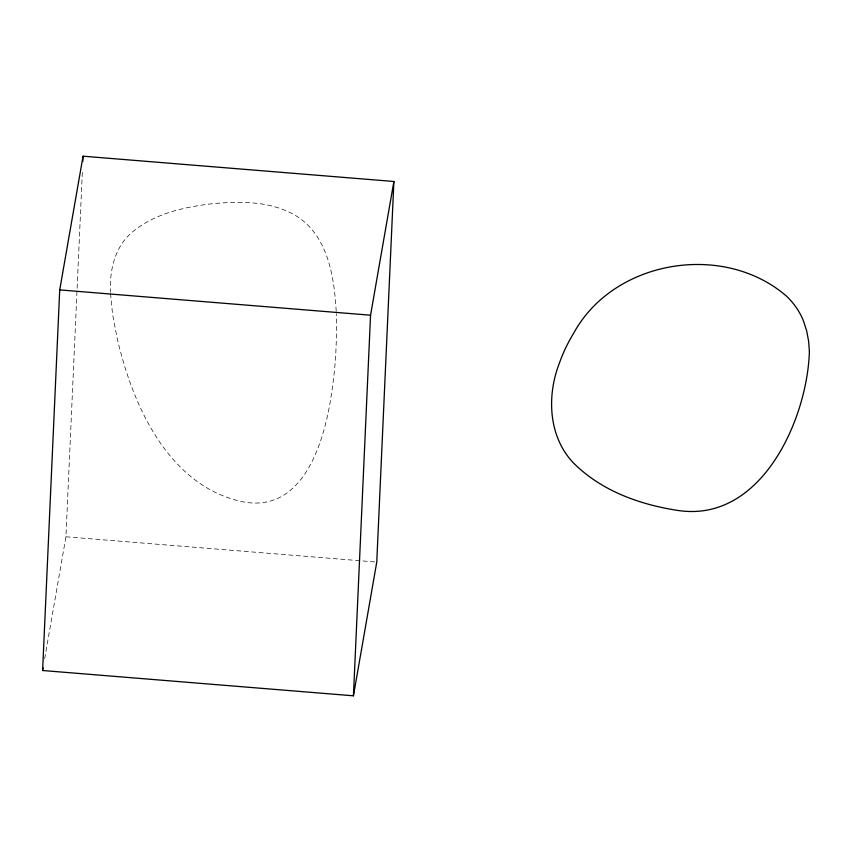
<?xml version="1.0" encoding="UTF-8"?>
<svg xmlns="http://www.w3.org/2000/svg" width="852" height="852" viewBox="0 0 852 852"><rect width="100%" height="100%" fill="white"/><g stroke="black" fill="none" stroke-linecap="round" stroke-linejoin="round"><path stroke-width="0.64" stroke-dasharray="4.26 3.19" d="M44.655 658.713L65.934 536.792L82.463 169.452M65.934 536.792L375.444 561.99M336.199 311.236C334.229 275.92 327.53 233.331 293.599 214.385C268.305 200.561 238.283 201.189 210.423 203.937C182.743 207.355 153.775 213.99 131.953 232.383C114.775 246.952 109.354 270.616 110.483 292.268M110.515 293.557L112.581 314.324L116.958 337.296A495.502 418.833 9.9 0 0 123.433 362.068C140.612 420.984 175.597 486.194 240.221 501.242C305.367 516.174 326.071 436.235 332.291 388.139A604.015 510.55 9.9 0 0 335.72 355.476L336.604 333.196L336.274 313.653"/><path stroke-width="1.28" d="M42.6 670.513L59.725 289.904L83.059 156.193L393.89 181.487L376.765 562.096L353.431 695.807L42.6 670.513L43.058 667.893M82.825 161.497L83.059 156.193M353.431 695.807L370.556 315.208L393.89 181.487M59.725 289.904L370.556 315.208M809.4 351.269C807.408 419.248 761.368 522.99 678.117 510.476C642.067 505.023 605.623 492.413 578.284 467.535C548.912 442.007 545.834 398.406 559.136 363.847A216.706 183.169 9.9 0 1 573.598 333.334C613.834 259.445 724.2 241.68 786.811 296.432A78.501 66.36 9.9 0 1 803.542 321.14L806.631 330.693L808.559 340.779L809.4 351.269"/></g></svg>
